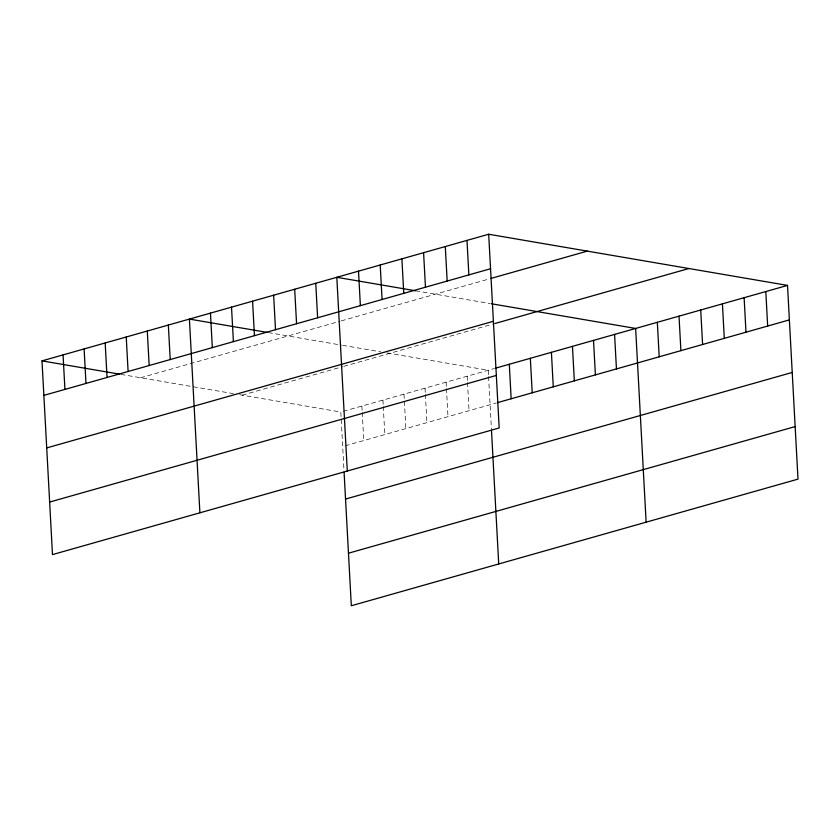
<?xml version="1.0" encoding="UTF-8"?>
<svg xmlns="http://www.w3.org/2000/svg" width="840" height="840" viewBox="0 0 840 840"><rect width="100%" height="100%" fill="white"/><g stroke="black" fill="none" stroke-linecap="round" stroke-linejoin="round"><path stroke-width="0.63" stroke-dasharray="4.2 3.15" d="M140.616 377.758L340.043 321.216M341.281 320.869L489.668 278.806M242.214 395.147L342.552 366.702M343.791 366.356L492.429 324.219M343.298 411.327L494.424 368.487M345.167 445.82L496.293 402.98M415.706 290.808L490.035 303.534M268.296 332.598L341.355 345.104M342.626 345.314L380.73 351.834M387.082 352.926L488.229 370.241L488.502 375.354M120.886 374.378L233.321 393.624M239.673 394.716L340.82 412.031L344.117 472.794M488.576 376.625L491.526 431.015M467.177 376.215L467.45 381.318M467.523 382.599L469.046 410.707M446.114 382.179L446.387 387.293M446.46 388.574L447.983 416.671M425.061 388.154L425.334 393.256M425.397 394.538L426.919 422.646M403.998 394.118L405.867 428.62M382.945 400.092L383.219 405.195M383.281 406.476L384.804 434.584M361.882 406.056L362.156 411.169M362.229 412.451L363.752 440.559"/><path stroke-width="1.26" d="M488.681 234.245L499.181 427.969L52.49 554.6L42 360.875L488.681 234.245L787.51 285.401L798 479.126L351.32 605.755L344.117 472.794M43.869 395.378L490.55 268.748M490.865 278.46L587.297 251.129M46.715 447.919L493.395 321.29M494.907 323.516L688.895 268.517M495.663 368.13L787.51 285.401M49.644 502.058L496.335 375.428M497.532 402.633L789.38 319.893M345.534 499.065L792.225 372.445M348.474 553.203L795.154 426.584M415.706 290.808L336.808 277.305L347.298 471.03M491.306 303.744L635.639 328.451L646.128 522.176M267.067 332.377L189.409 319.084L199.899 512.809M42 360.875L119.658 374.168M765.807 291.554L767.676 326.046M744.114 297.696L745.983 332.199M722.421 303.849L724.29 338.352M700.728 310.002L702.597 344.495M679.025 316.155L680.894 350.647M657.332 322.298L659.2 356.8M614.575 334.425L616.445 368.918M593.523 340.389L595.392 374.892M572.46 346.364L574.329 380.856M551.408 352.328L553.276 386.831M530.345 358.302L532.214 392.794M509.292 364.266L511.161 398.769M491.526 431.015L498.719 563.966M466.988 240.398L468.856 274.89M445.294 246.55L447.163 281.043M423.591 252.703L425.46 287.196M401.898 258.846L403.767 293.349M380.205 264.999L382.074 299.492M358.512 271.152L360.37 305.644M315.756 283.269L317.625 317.772M294.693 289.244L296.562 323.736M273.641 295.207L275.51 329.711M252.578 301.182L254.447 335.675M231.525 307.146L233.394 341.649M210.462 313.12L212.331 347.613M168.347 325.059L170.216 359.552M147.294 331.023L149.163 365.526M126.231 336.998L128.1 371.49M105.178 342.972L107.037 377.465M84.115 348.936L85.985 383.439M63.063 354.911L64.921 389.403"/></g></svg>
